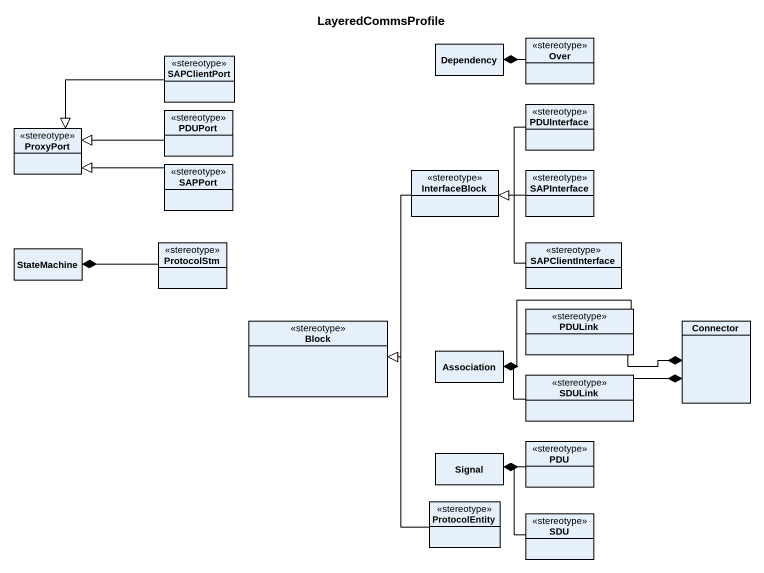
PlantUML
@startuml
title LayeredCommsProfile
hide circle
hide empty members
class Dependency
class "Over" as Over_ <<stereotype>>
class SAPClientPort <<stereotype>>
class PDUPort <<stereotype>>
class PDUInterface <<stereotype>>
class ProxyPort <<stereotype>>
class SAPPort <<stereotype>>
class InterfaceBlock <<stereotype>>
class SAPInterface <<stereotype>>
class StateMachine
class ProtocolStm <<stereotype>>
class SAPClientInterface <<stereotype>>
class PDULink <<stereotype>>
class Block <<stereotype>>
class Association
class Connector
class SDULink <<stereotype>>
class Signal
class PDU <<stereotype>>
class ProtocolEntity <<stereotype>>
class SDU <<stereotype>>
Over_ -left-* Dependency
SAPClientPort -left-|> ProxyPort
PDUPort -left-|> ProxyPort
PDUInterface --|> InterfaceBlock
SAPPort -left-|> ProxyPort
InterfaceBlock --|> Block
SAPInterface -left-|> InterfaceBlock
ProtocolStm -left-* StateMachine
SAPClientInterface -up-|> InterfaceBlock
PDULink -left-* Association
PDULink -right-* Connector
SDULink -left-* Association
SDULink -right-* Connector
PDU -left-* Signal
ProtocolEntity -up-|> Block
SDU -up-* Signal
@enduml
